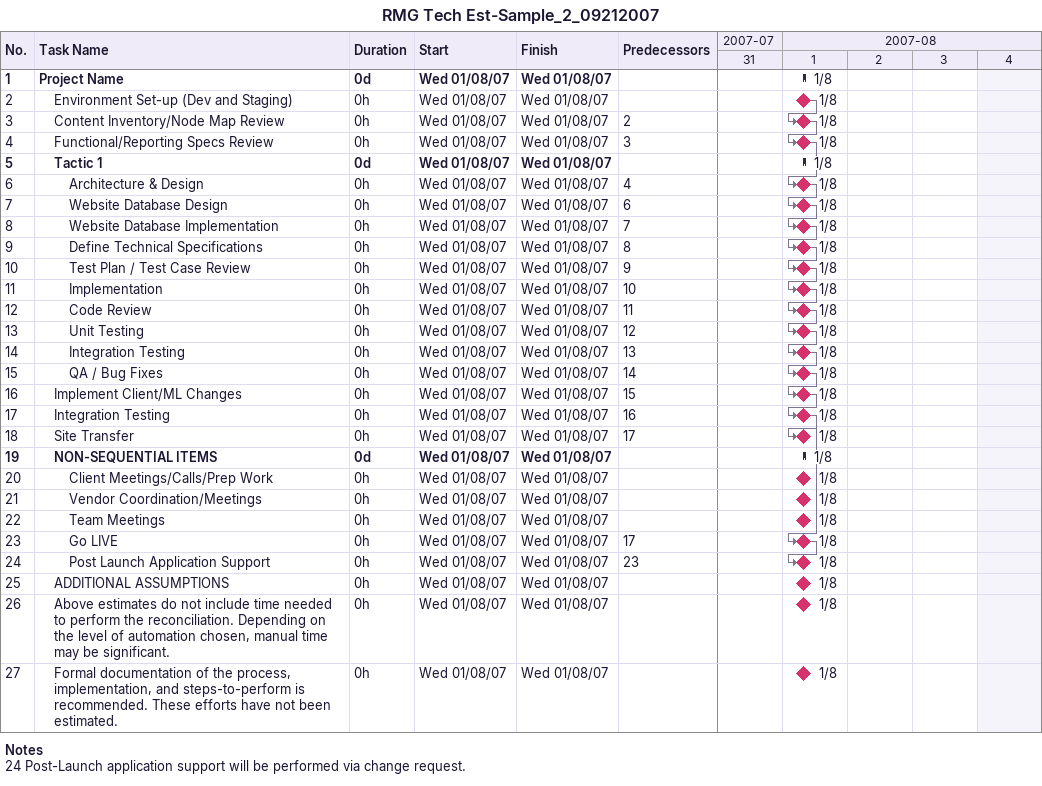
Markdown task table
RMG Tech Est-Sample_2_09212007

| ID | Level | Task | Duration | Start | Finish | Predecessors |
|---|---|---|---|---|---|---|
| 1 | 1 | **Project Name** | 0d | 2007-08-01 | 2007-08-01 |  |
| 2 | 2 | Environment Set-up (Dev and Staging) | 0h | 2007-08-01 | 2007-08-01 |  |
| 3 | 2 | Content Inventory/Node Map Review | 0h | 2007-08-01 | 2007-08-01 | 2 |
| 4 | 2 | Functional/Reporting Specs Review | 0h | 2007-08-01 | 2007-08-01 | 3 |
| 5 | 2 | **Tactic 1** | 0d | 2007-08-01 | 2007-08-01 |  |
| 6 | 3 | Architecture & Design | 0h | 2007-08-01 | 2007-08-01 | 4 |
| 7 | 3 | Website Database Design | 0h | 2007-08-01 | 2007-08-01 | 6 |
| 8 | 3 | Website Database Implementation | 0h | 2007-08-01 | 2007-08-01 | 7 |
| 9 | 3 | Define Technical Specifications | 0h | 2007-08-01 | 2007-08-01 | 8 |
| 10 | 3 | Test Plan / Test Case Review | 0h | 2007-08-01 | 2007-08-01 | 9 |
| 11 | 3 | Implementation | 0h | 2007-08-01 | 2007-08-01 | 10 |
| 12 | 3 | Code Review | 0h | 2007-08-01 | 2007-08-01 | 11 |
| 13 | 3 | Unit Testing | 0h | 2007-08-01 | 2007-08-01 | 12 |
| 14 | 3 | Integration Testing | 0h | 2007-08-01 | 2007-08-01 | 13 |
| 15 | 3 | QA / Bug Fixes | 0h | 2007-08-01 | 2007-08-01 | 14 |
| 16 | 2 | Implement Client/ML Changes | 0h | 2007-08-01 | 2007-08-01 | 15 |
| 17 | 2 | Integration Testing | 0h | 2007-08-01 | 2007-08-01 | 16 |
| 18 | 2 | Site Transfer | 0h | 2007-08-01 | 2007-08-01 | 17 |
| 19 | 2 | **NON-SEQUENTIAL ITEMS** | 0d | 2007-08-01 | 2007-08-01 |  |
| 20 | 3 | Client Meetings/Calls/Prep Work | 0h | 2007-08-01 | 2007-08-01 |  |
| 21 | 3 | Vendor Coordination/Meetings | 0h | 2007-08-01 | 2007-08-01 |  |
| 22 | 3 | Team Meetings | 0h | 2007-08-01 | 2007-08-01 |  |
| 23 | 3 | Go LIVE | 0h | 2007-08-01 | 2007-08-01 | 17 |
| 24 | 3 | Post Launch Application Support | 0h | 2007-08-01 | 2007-08-01 | 23 |
| 25 | 2 | ADDITIONAL ASSUMPTIONS | 0h | 2007-08-01 | 2007-08-01 |  |
| 26 | 2 | Above estimates do not include time needed to perform the reconciliation. Depending on the level of automation chosen, manual time may be significant. | 0h | 2007-08-01 | 2007-08-01 |  |
| 27 | 2 | Formal documentation of the process, implementation, and steps-to-perform is recommended. These efforts have not been estimated. | 0h | 2007-08-01 | 2007-08-01 |  |

Notes
- 24: Post-Launch application support will be performed via change request.
